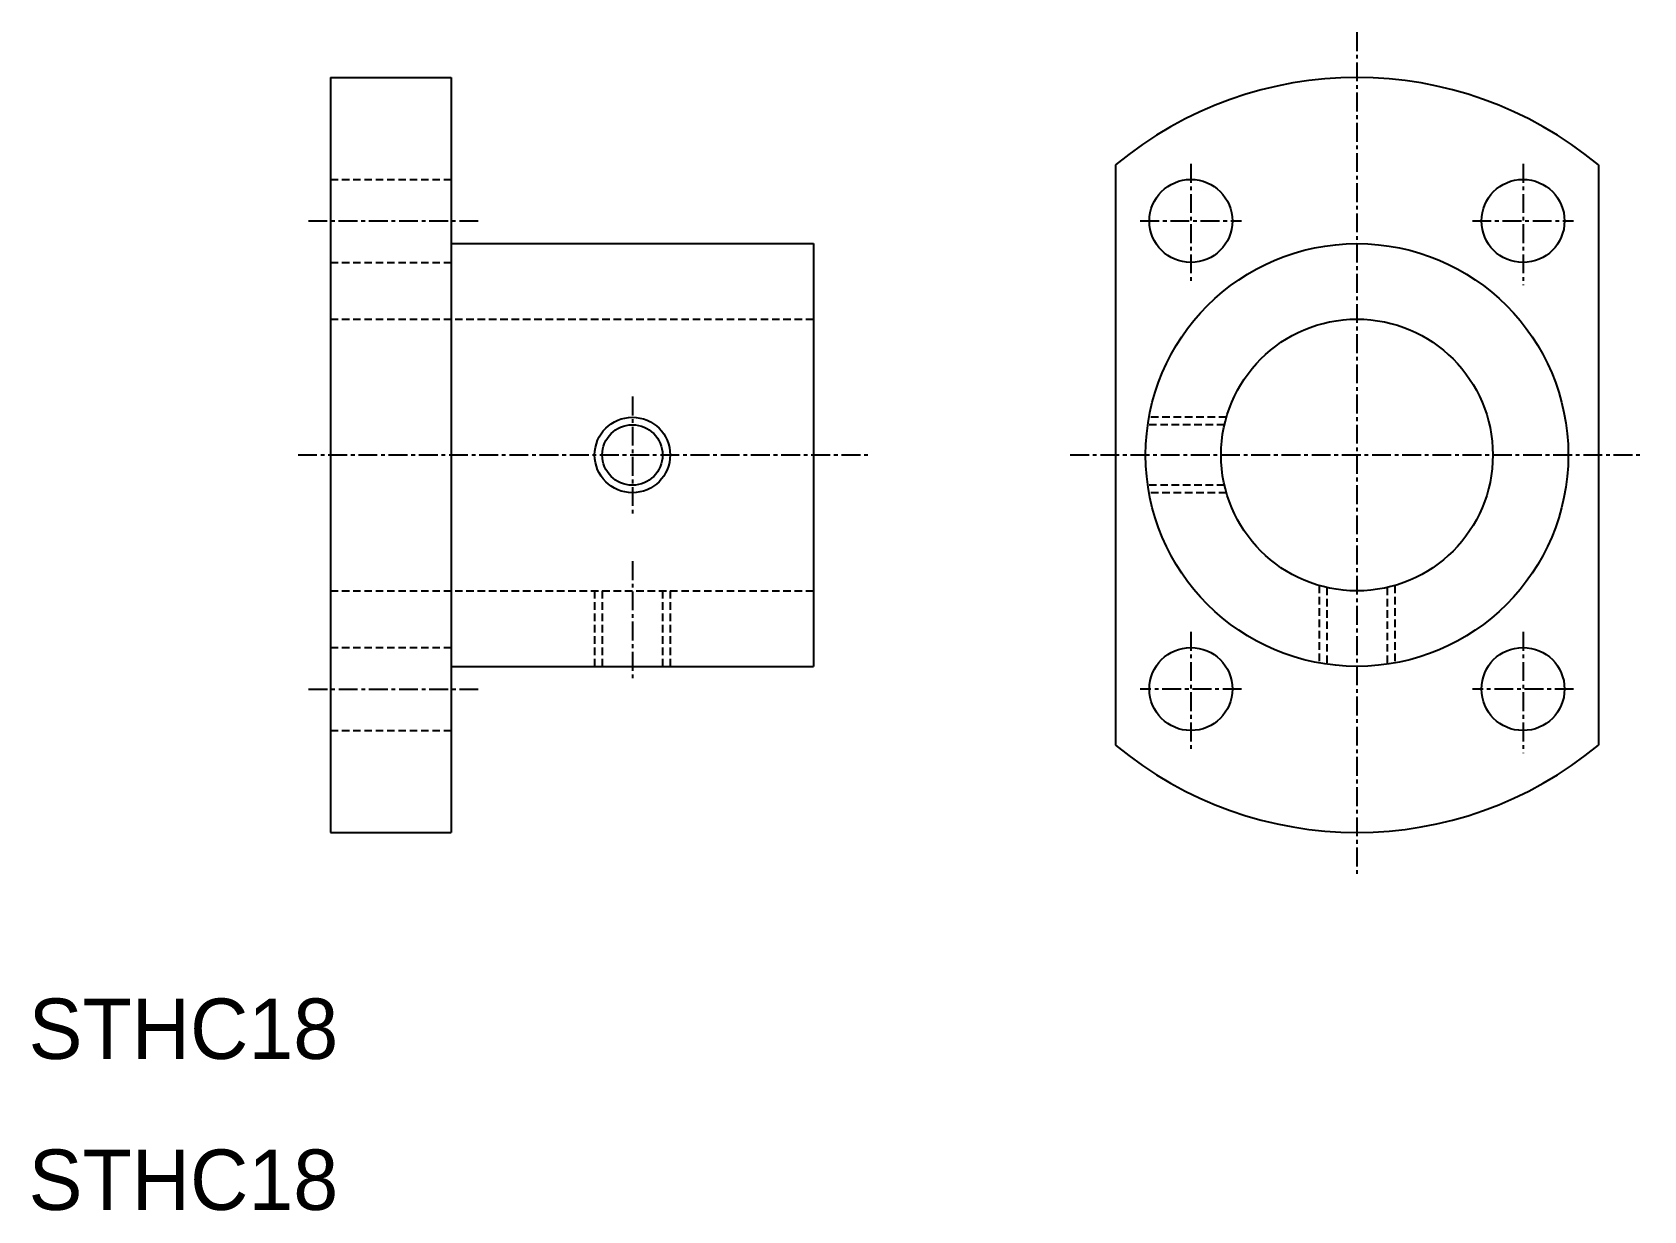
# Model space of a CAD drawing. Extents: x 10 to 117, y 10 to 88.
import ezdxf

# ---------------------------------------------------------------- set-up
doc = ezdxf.new("R2010")
doc.units = 0
doc.linetypes.add('CENTER', pattern=[2, 1.25, -0.25, 0.25, -0.25])
doc.linetypes.add('DASHED', pattern=[0.75, 0.5, -0.25])
doc.layers.get('0').update_dxf_attribs({"linetype": 'CONTINUOUS'})
doc.layers.add('CENTER', color=1, linetype='CENTER')

msp = doc.modelspace()

# ---------------------------------------------------------------- linework, layer by layer
at = {"color": 7, "linetype": 'CONTINUOUS'}
for p, q in [((30, 85), (30, 35)), ((30, 85), (38, 85)), ((38, 85), (38, 35)), ((82, 79.209372), (82, 40.790627)), ((114, 79.209372), (114, 40.790627)), ((38, 74), (62, 74)), ((62, 74), (62, 46)), ((38, 46), (62, 46)), ((30, 35), (38, 35))]:
    msp.add_line(p, q, dxfattribs=at)
at = {"color": 3, "linetype": 'DASHED'}
for p, q in [((30, 78.25), (38, 78.25)), ((30, 72.75), (38, 72.75)), ((30, 69), (62, 69)), ((89.225036, 62), (84.143594, 62)), ((89.354192, 62.5), (84.225023, 62.5)), ((89.225036, 58), (84.143594, 58)), ((89.354192, 57.5), (84.225023, 57.5)), ((95.5, 51.354191), (95.5, 46.225022)), ((100.5, 51.354191), (100.5, 46.225022)), ((30, 51), (62, 51)), ((47.5, 51), (47.5, 46)), ((48, 51), (48, 46)), ((52, 51), (52, 46)), ((52.5, 51), (52.5, 46)), ((96, 51.225035), (96, 46.143593)), ((100, 51.225035), (100, 46.143593)), ((30, 47.25), (38, 47.25)), ((30, 41.75), (38, 41.75))]:
    msp.add_line(p, q, dxfattribs=at)
at = {"color": 7, "linetype": 'CONTINUOUS'}
for centre, radius in [((87, 75.5), 2.75), ((109, 75.5), 2.75), ((98, 60), 14), ((98, 60), 9), ((50, 60), 2), ((87, 44.5), 2.75), ((109, 44.5), 2.75)]:
    msp.add_circle(centre, radius, dxfattribs=at)
at = {"color": 3}
msp.add_circle((50, 60), 2.5, dxfattribs=at)
at = {"color": 7, "linetype": 'CONTINUOUS'}
for start, end in [(50.208181, 129.791819), (230.208181, 309.791819)]:
    msp.add_arc((98, 60), 25, start, end, dxfattribs=at)
at = {"layer": 'CENTER', "color": 1, "linetype": 'CENTER'}
for p, q in [((98, 88), (98, 32)), ((87, 79.284015), (87, 71.535742)), ((109, 79.284015), (109, 71.24919)), ((28.542084, 75.5), (39.86137, 75.5)), ((83.644704, 75.5), (90.355297, 75.5)), ((105.644704, 75.5), (112.355297, 75.5)), ((50, 63.872068), (50, 56.127933)), ((27.854318, 60), (65.804123, 60)), ((79, 60), (117, 60)), ((50, 52.963268), (50, 45.219133)), ((87, 48.284015), (87, 40.535742)), ((109, 48.284015), (109, 40.24919)), ((28.544627, 44.5), (39.86137, 44.5)), ((90.355297, 44.5), (83.644704, 44.5)), ((112.355297, 44.5), (105.644704, 44.5))]:
    msp.add_line(p, q, dxfattribs=at)

# ---------------------------------------------------------------- texts
at = {"color": 7, "linetype": 'CONTINUOUS'}
for p in [(10, 20), (10, 10)]:
    msp.add_text('STHC18', height=4, dxfattribs=at).set_placement(p)

doc.saveas('drawing.dxf')
